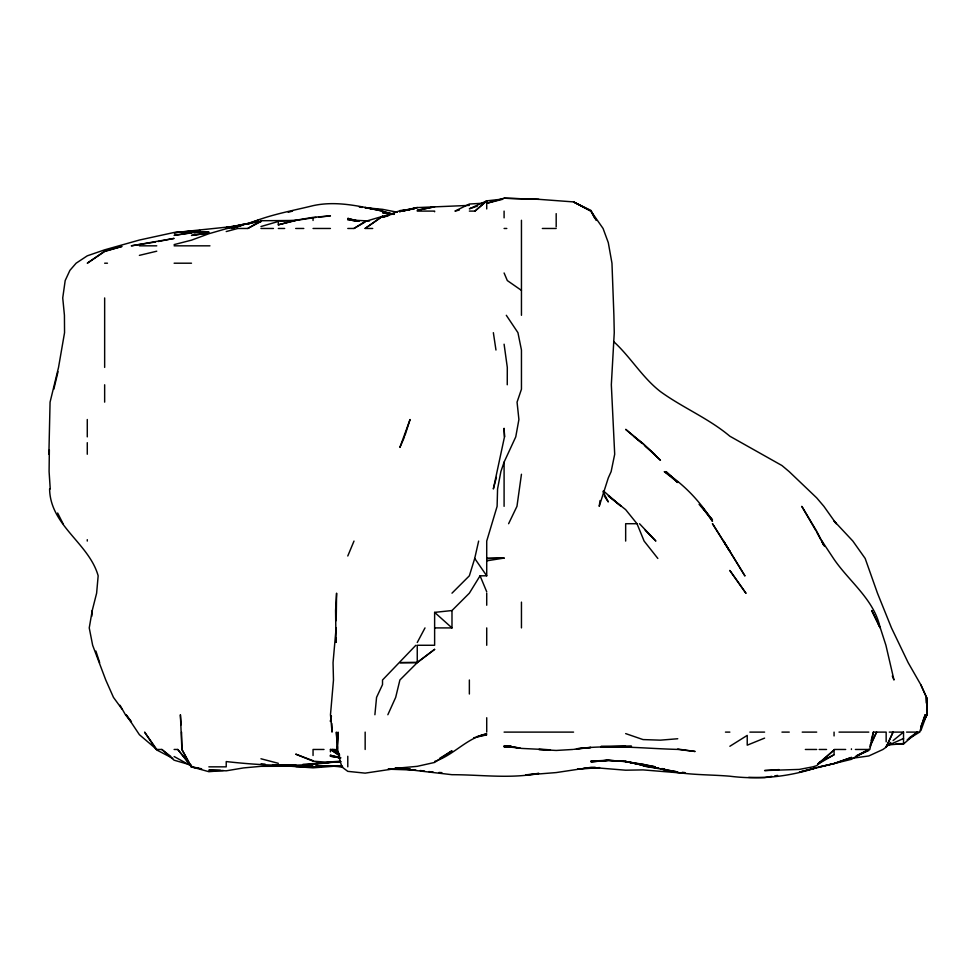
<?xml version="1.0" encoding="UTF-8"?>
<svg xmlns="http://www.w3.org/2000/svg" width="976" height="976" viewBox="0 0 976 976"><rect width="100%" height="100%" fill="white"/><g stroke="black" fill="none" stroke-linecap="round" stroke-linejoin="round"><path stroke-width="1.46" d="M507.252 384.776L507.3 367.403L504.092 344.199M926.395 703.159L926.505 697.376L920.893 684.884L908.156 662.643L891.478 627.91L877.461 593.176L865.163 558.443L852.853 541.07L834.065 520.977L836.212 523.709L823.89 506.337L816.692 497.87L789.169 471.603L781.959 465.54L729.865 436.223C708.6 418.314 682.749 407.785 660.398 391.571C642.184 377.419 630.557 356.96 613.599 341.539M48.885 454.243L50.069 402.136L58.536 367.403L64.55 332.67L64.428 315.297L62.732 297.936L65.185 280.563L69.918 270.352L76.116 263.203L87.279 255.822L104.652 249.832L139.385 240.047L174.118 232.471L200.165 230.58L174.118 232.752L191.491 230.787M336.098 642.379L336.22 638.036M504.092 558.077L486.719 558.443L504.092 558.077L486.719 560.834M91.756 616.332L92.232 610.537L96.624 593.176L98.161 575.803C88.926 543.107 50.252 525.698 49.593 488.976M374.894 714.737L376.565 697.376L382.519 684.603L382.519 680.004L415.849 645.27M49.349 449.899L49.093 471.603L50.24 488.976M521.452 474.251L516.963 506.337L508.606 523.709M600.045 500.554L599.215 506.337L608.292 477.911L611.135 471.603L614.697 454.243L611.33 384.776L614.258 332.67L613.892 315.297L611.964 263.203L608.292 242.646L603.07 228.469L590.919 211.097L573.559 201.91L538.825 199.324L504.092 198.213L486.719 203.301L502.64 199.287M53.802 389.265L58.011 371.746M92.232 610.537L89.243 627.91L92.647 645.27L105.762 680.004L113.46 697.376L122.012 709.101M886.159 741.784L886.159 732.11L873.398 732.11L869.848 749.47L855.391 749.47M451.986 593.176L469.358 575.803L474.714 558.443L478.643 541.07M496.406 477.398L493.331 488.976L504.482 436.87L504.092 428.293L504.568 436.87M871.092 740.796L873.398 732.11M920.893 684.884L926.517 697.376L927.2 714.737L925.211 714.737L919.624 732.11L907.253 739.698M404.979 435.418L410.054 419.509L399.892 447.398L404.515 436.87M506.312 315.297L517.939 332.67L521.452 350.03L521.452 389.217L517.06 402.136L518.903 419.509L515.755 436.87L504.092 462.124L500.871 471.603L497.565 488.976L497.113 506.337L486.719 541.07L486.719 575.803L480.07 575.803L469.358 593.176L451.986 610.537L434.625 612.379L434.625 645.27L417.252 645.27L417.252 662.643L399.892 680.004L395.683 697.376L387.85 714.737M923.052 720.447L925.211 714.737M347.785 555.991L354.007 541.07M869.994 746.799L876.619 732.11L870.104 745.078M886.159 747.152L893.077 732.11L886.159 747.152L882.938 749.47L868.799 755.961L851.426 758.376M417.252 642.513L424.999 627.91M921.6 724.887L927.2 714.737L926.505 697.376L926.602 703.159M817.937 764.135L834.065 754.729L834.065 750.019L816.692 765.648L812.874 766.843L799.332 769.417L764.598 770.552L779.068 769.6M469.358 211.097L474.97 211.097L486.719 200.861L502.64 199.08M896.297 743.919L903.532 744.017L917.208 732.11L909.229 737.868M474.97 211.097L486.719 200.897L486.719 208.937M817.851 763.866L834.065 750.019M890.795 742.468L886.159 746.237L903.532 738.503M893.113 740.589L903.532 732.11L903.532 744.017M372.71 228.469L365.158 228.469L382.519 216.172L394.097 213.866M365.158 228.408L382.519 216.355L365.158 221.454L353.959 228.469L347.785 228.469M729.865 746.274L747.226 735.392L747.226 745.176L764.598 738.112M439.578 758.401L451.986 750.764L434.625 762.439L417.252 766.331L399.892 767.941L365.158 773.138L347.785 771.357L341.759 766.843L337.22 749.47L338.074 732.11L337.354 749.47L336.354 732.11L337.159 742.236M226.225 231.556L237.815 228.469L247.794 228.469L260.958 220.735L295.691 220.454L315.956 217.392M353.959 228.469L365.158 222.003L365.158 221.137M247.794 228.469L260.958 221.503L243.585 224.199L226.225 228.36L243.585 224.443L226.225 227.518L236.351 226.359M819.364 762.329L834.065 754.729M856.769 755.57L868.799 749.47L851.426 759.316L799.332 772.126L816.692 767.6C788.889 776.908 758.95 779.873 729.865 776.213C706.612 774.224 683.066 775.481 660.398 768.771L677.759 771.967L643.025 765.928L658.91 768.112L650.187 766.843M434.625 761.451C453.816 755.168 466.687 737.978 486.719 733.818L476.593 736.721M486.719 200.897L469.358 208.803L477.374 206.131M855.44 756.485L868.799 750.52M247.587 224.175C268.4 214.915 291.068 211.109 313.052 205.668C336.305 200.568 359.778 206.168 382.519 211.097L365.158 207.522L382.519 210.304L365.158 207.815M382.519 216.172L382.519 217.343L398.745 211.097M248.929 223.87L258.286 220.478M256.944 222.845L260.958 221.515L256.615 222.796M240.913 225.676L231.568 228.469L258.054 220.283M260.958 226.542L278.319 221.454L278.319 224.822L295.691 220.527L279.77 221.052M288.262 212.292L292.519 211.097M382.519 217.343L388.314 215.794M278.319 224.822L295.691 220.234L313.052 217.367L330.425 215.879L318.847 217.087M174.118 244.598L191.491 240.157L208.852 233.74L226.225 228.738L242.146 225.2M817.681 767.343L834.065 763.561L851.426 757.449L834.065 763.561L819.389 766.843M459.281 210.06L454.962 211.097L469.358 204.033L483.828 203.167M139.385 255.37L156.758 251.198M473.702 737.795L486.719 734.83L479.484 735.867M399.892 212.134L399.892 211.097L417.252 207.595L469.358 205.387M158.197 241.523L174.118 238.4L131.284 245.83L155.306 242.011M771.833 776.359L764.598 777.543L748.677 777.372M774.724 775.896L777.616 775.42M399.892 211.097L410.018 209.669M191.491 232.922L174.118 235.338L191.491 232.666L208.852 231.837L194.383 232.739M577.902 769.064L580.793 768.685M583.685 768.307L595.262 767.307M525.796 774.871L538.825 773.395C510.155 778.982 480.924 774.676 451.986 774.7C433.124 772.48 414.239 770.515 395.439 767.746M399.892 210.572L414.361 208.974M573.559 749.385L590.919 747.457L576.45 748.812C610.183 744.444 643.989 748.555 677.759 749.409L695.132 751.483L677.759 749.043M191.491 230.812L236.351 226.139M340.551 761.524L302.926 764.354M577.902 769.234L599.606 767.587M608.292 760.377L590.919 760.987L608.292 760.511L625.665 761.573L643.025 765.05L625.665 761.475L608.292 760.377L590.919 761.89L608.292 760.194L614.087 760.621M525.796 774.993L556.186 772.577L590.919 767.356L625.665 770.198L643.025 769.893L684.993 773.309M336.208 761.792L313.052 763.842L330.425 762.293C295.789 767.282 260.848 765.391 226.225 761.573L226.225 766.843L208.852 766.843M887.611 744.981L903.532 743.651L896.297 743.712M223.321 770.503L208.852 771.699L191.491 766.843L177.778 749.47L174.118 749.47M677.759 738.747L660.398 740.162L643.025 739.576L625.665 733.598M340.551 761.695L330.425 762.488L313.052 761.158L295.691 754.143L313.052 760.694M342.003 765.623L313.052 767.844L282.662 765.66M572.766 749.47L556.186 750.459L538.825 749.47L550.403 749.763M511.326 746.494L504.092 746.872L511.326 746.347L504.092 746.567L520.013 748.019L504.092 745.676L521.452 748.409L550.403 749.836M337.659 765.696L315.956 766.538L330.425 765.745L342.003 766.563M631.448 746.164L601.057 746.982M631.448 746.494L601.057 746.616M388.314 769.332L399.892 769.088L388.314 769.112M279.77 764.867L295.691 764.72M625.665 746.274L601.057 746.359M417.252 211.097L434.625 211.097L434.625 211.768M260.958 228.469L273.439 228.469M278.319 228.469L284.663 228.469M295.691 228.469L303.78 228.469M313.052 228.469L330.425 228.469M504.092 228.469L506.8 228.469M542.339 228.469L556.186 228.469M139.385 245.83L156.758 245.83M174.118 245.83L209.95 245.83M104.652 263.203L107.458 263.203M174.118 263.203L191.491 263.203M657.836 558.443L644.111 541.07L636.999 523.709L625.665 523.709L625.665 541.07M434.625 627.91L451.986 627.91L451.986 610.537M504.092 732.11L573.559 732.11M725.461 732.11L729.865 732.11M749.873 732.11L764.598 732.11M781.959 732.11L789.242 732.11M802.211 732.11L816.692 732.11M839.006 732.11L868.799 732.11M889.295 732.11L903.532 732.11M906.558 732.11L919.624 732.11M131.431 721.691L126.124 714.737L139.385 734.684L156.758 749.47L161.833 749.47L170.763 756.424M324.008 749.47L313.052 749.47L313.052 755.497M339.404 754.265L334.17 749.47L330.425 749.47L330.425 751.849M805.346 749.47L816.692 749.47M819.157 749.47L826.538 749.47M834.248 749.47L845.667 749.47M341.759 766.843L342.613 766.843M220.43 770.223L208.852 770.137L226.225 770.82L243.585 767.917L260.958 766.331L313.052 766.172L295.691 766.441L313.052 766.819L330.425 765.745L315.956 765.696L342.003 766.526M388.314 769.186L415.813 770.101M538.825 199.324L504.092 198.213M321.738 765.684L342.43 766.66M410.018 769.186L399.892 768.82L410.018 769.32M347.785 219.881L369.501 221.015M438.968 772.48L441.86 772.638M682.102 772.467L684.993 772.675L682.102 772.541M616.978 760.829L625.665 761.463L643.025 765.282L625.665 761.475M410.018 769.088L395.439 767.783M365.158 207.693L382.519 209.328L397.342 212.219M359.363 207.107L362.255 207.4M420.156 770.528L424.487 771.04M428.83 771.565L433.173 772.077M352.129 220.442L356.472 220.991M340.551 757.535L330.425 755.278L330.425 756.205L340.551 757.73M191.491 767.099L201.617 768.759M661.838 768.563L664.729 769.064M330.425 756.205L340.551 757.913M359.363 221.125L347.785 219.136L355.02 220.93M181.06 724.875L180.389 714.737L181.902 749.47L191.491 766.843L198.726 768.136M394.097 214.415L382.519 211.377L392.657 214.049M260.958 758.767L278.319 763.317M357.924 221.088L347.785 218.368L357.924 221.247M330.425 755.278L340.551 758.206M191.491 765.208L174.118 760.206L161.833 749.47M156.758 749.995L172.776 758.328M174.118 756.534L191.491 766.087L191.491 766.843M339.099 754.887L330.425 749.47L339.099 755.448M521.452 290.397L507.313 280.563L504.092 272.975M634.205 436.87L643.025 443.653L660.398 460.208L643.025 443.653L625.665 429.342L641.927 443.348M339.563 754.985L332.499 749.47L339.563 755.217M645.148 446.093L654.676 454.243M434.625 612.379L451.986 627.91M677.759 482.486L665.998 471.603L677.759 482.412L664.278 471.603C683.932 484.34 700.231 501.408 712.492 521.33L701.549 506.337L712.492 519.891L699.097 504.336M603.375 490.879L621.175 506.337L608.292 495.857L625.665 509.643L636.999 523.709M645.173 530.285L655.872 541.07L639.512 523.709M334.17 749.47L339.404 754.802M339.294 753.74L335.524 749.47L339.026 754.424M177.778 749.47L189.661 763.866M131.016 721.691L125.428 714.737L120.011 705.258M156.758 749.47L144.582 732.11L156.184 749.47M474.714 558.443L486.719 575.803M604.315 496.04L608.292 501.932L603.009 491.562M816.692 532.115L820.865 539.789M191.125 766.843L181.902 749.47L181.548 732.11M594.457 217.782L590.919 211.097L573.559 201.947L590.919 210.413L596.19 220.454M816.07 530.907L801.796 506.337L816.692 531.212L824.574 546.414M821.548 541.07L823.598 545.084M57.645 513.022L63.05 523.709M823.878 545.084L821.975 541.07L834.065 559.321C849.632 581.977 874.337 599.801 880.169 627.91M877.766 622.566L879.51 626.568L871.714 610.537L880.315 627.91L885.915 645.27L893.979 680.004L892.308 676.002M480.07 575.803L486.719 591.773M95.892 651.065L99.674 662.643M493.356 332.67L495.967 350.03M337.513 746.579L337.745 749.47M336.269 630.801L336.122 627.91L333.048 662.643L333.475 680.004L330.486 714.737L332.035 732.11L331.84 723.423M336.208 620.675L336.586 593.176L335.573 610.537L336.012 642.379M926.7 708.954L926.797 714.737L921.551 724.473L926.651 714.737L920.893 730.597L920.893 725.68M851.426 748.86L851.426 749.47M834.065 732.11L834.065 735.941M556.186 213.634L556.186 226.883M521.452 220.271L521.452 315.297M521.452 602.119L521.452 627.91M504.092 211.097L504.092 217.868M504.092 462.124L504.092 506.337M486.719 593.176L486.719 605.23M486.719 627.91L486.719 645.27M486.719 717.738L486.719 732.11M469.358 680.004L469.358 694.021M365.158 732.11L365.158 749.47M347.785 756.266L347.785 766.843M313.052 218.087L313.052 220.478M104.652 297.936L104.652 367.403M104.652 384.776L104.652 402.136M87.279 419.509L87.279 436.87M87.279 442.689L87.279 454.243M87.279 539.679L87.279 541.07M331.376 716.091L330.425 721.471L331.389 716.091M434.625 649.369L417.252 662.643L399.892 662.643L417.252 662.387L434.625 649.369M104.652 251.161L87.279 263.203L104.652 251.503L122.012 246.428L104.652 251.161M417.252 207.485L402.893 211.097L417.252 207.595M434.625 206.753L417.252 210.316L434.625 206.79M208.852 232.983L191.491 235.436L208.852 233.02M340.551 761.414L330.425 761.817L340.551 761.512M295.691 765.44L279.77 764.94L295.691 765.44M265.289 764.44L260.958 764.293L265.289 764.44M278.319 764.879L272.536 764.684L278.319 764.891M643.025 764.293L625.665 761.573L655.372 766.843L643.025 764.293M391.205 214.232L382.519 212.683L391.205 214.305M745.884 593.176L729.865 570.509L745.884 593.176M729.865 551.342L712.492 523.709L729.865 551.342M338.221 751.947L336.635 749.47L338.221 751.959M744.859 575.803L723.533 541.07L744.859 575.803"/></g></svg>
